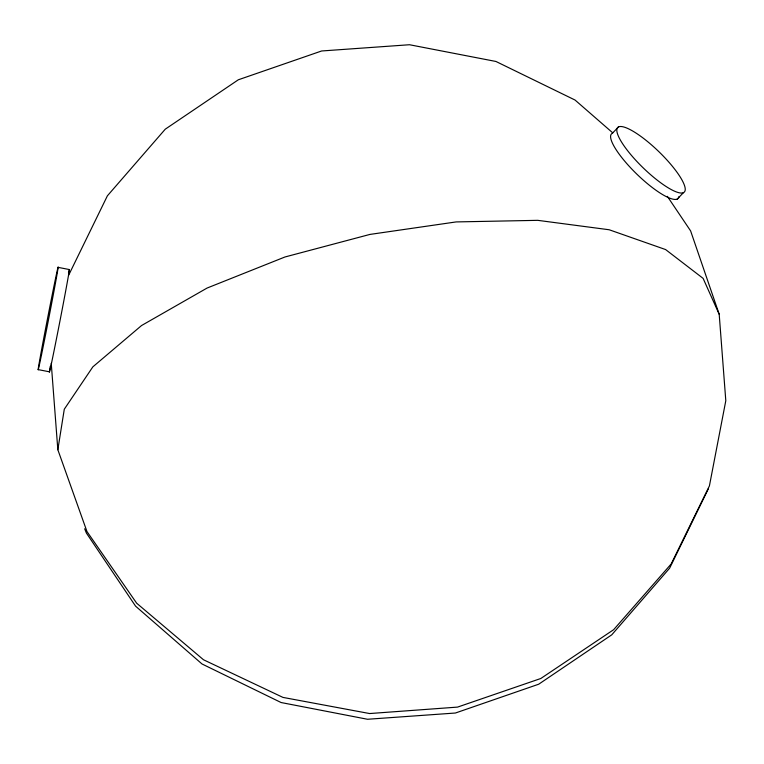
<?xml version="1.0" encoding="UTF-8"?>
<svg xmlns="http://www.w3.org/2000/svg" width="764" height="764" viewBox="0 0 764 764"><rect width="100%" height="100%" fill="white"/><g stroke="black" fill="none" stroke-linecap="round" stroke-linejoin="round"><path stroke-width="1.15" d="M57.835 449.719L64.291 409.217L92.845 366.863L141.541 325.54L207.073 288.057L284.972 256.981L369.919 234.424L456.146 221.923L537.751 220.338L609.194 229.763L665.597 249.561L703.119 278.392L719.201 314.281L725.8 400.728L709.412 485.904L671.164 563.994L613.654 629.689L540.797 678.499L457.56 707.101L369.623 713.547L282.966 697.408L203.51 659.771L136.66 603.197L86.972 531.553L57.835 449.719L51.236 363.272M68.693 275.136L107.39 195.823L165.253 129.192L238.32 79.79L321.634 50.978L409.494 44.732L495.931 61.464L575.053 100.046L612.738 132.85M708.333 488.864L669.636 568.177L611.783 634.808L538.706 684.21L455.401 713.022L367.532 719.268L281.104 702.536L201.982 663.954L135.581 606.158L86.418 533.091L84.67 528.784M618.573 126.862L612.365 133.27A46.384 11.279 44.1 0 0 638.255 175.5A46.384 11.279 44.1 0 0 678.967 196.615M677.257 199.051L683.465 192.652A46.384 11.279 44.1 0 0 644.214 138.905A46.384 11.279 44.1 0 0 625.372 147.719A46.384 11.279 44.1 0 0 683.465 192.652M58.093 267.362L69.371 269.558M38.2 369.623L49.479 371.81M667.364 196.348L690.618 230.909L719.201 314.281M68.493 272.996A52.086 0.583 -79 0 1 59.516 323.248A52.086 0.583 -79 0 1 50.281 366.29M41.552 354.563A52.086 0.583 -79 0 0 57.911 269.071A52.086 0.583 -79 0 0 44.971 331.843A52.086 0.583 -79 0 0 41.552 354.563"/></g></svg>
